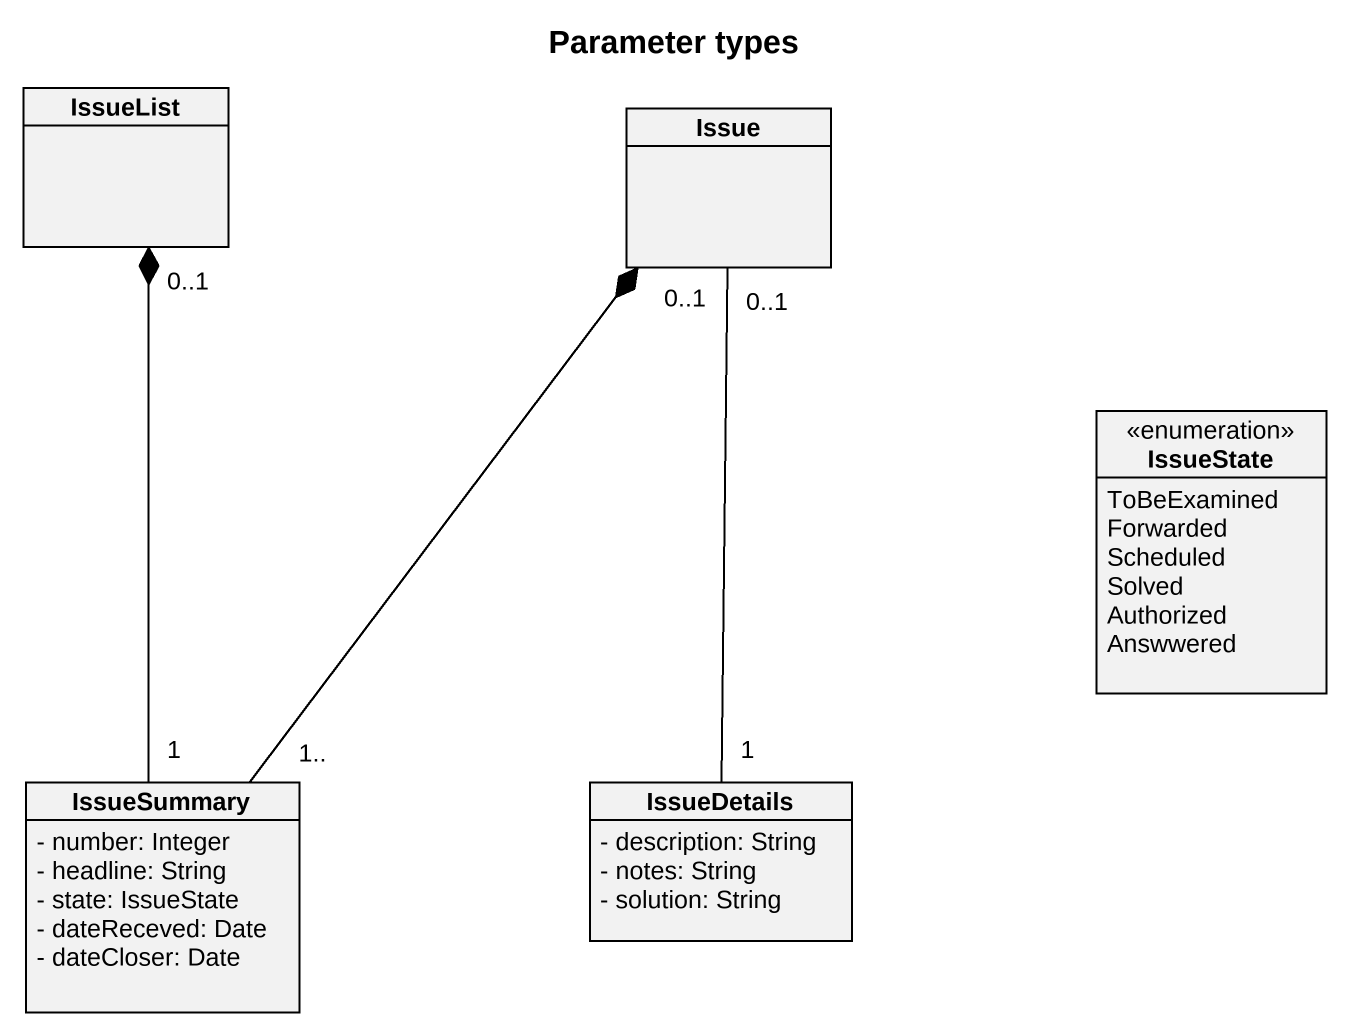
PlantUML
@startuml
title Parameter types
hide circle
hide empty members
skinparam classAttributeIconSize 0
class IssueList
class Issue
enum IssueState {
  ToBeExamined
  Forwarded
  Scheduled
  Solved
  Authorized
  Answwered
}
class IssueSummary {
  - number: Integer
  - headline: String
  - state: IssueState
  - dateReceved: Date
  - dateCloser: Date
}
class IssueDetails {
  - description: String
  - notes: String
  - solution: String
}
IssueSummary "1" -up-* "0..1" IssueList
IssueSummary "1.." -up-* "0..1" Issue
IssueDetails "1" -up- "0..1" Issue
@enduml
